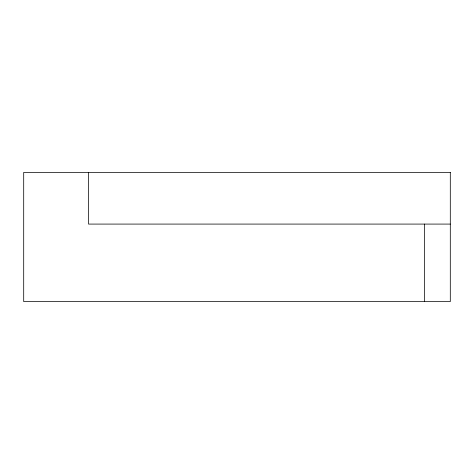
<?xml version="1.0" encoding="UTF-8"?>
<svg xmlns="http://www.w3.org/2000/svg" width="474" height="474" viewBox="0 0 474 474"><rect width="100%" height="100%" fill="white"/><g stroke="black" fill="none" stroke-linecap="round" stroke-linejoin="round"><path stroke-width="0.71" d="M450.3 224.084L88.555 224.084L88.555 172.406M424.461 224.084L424.461 301.594M450.3 172.406L23.7 172.406L23.7 301.594L450.3 301.594L450.3 172.406"/></g></svg>
